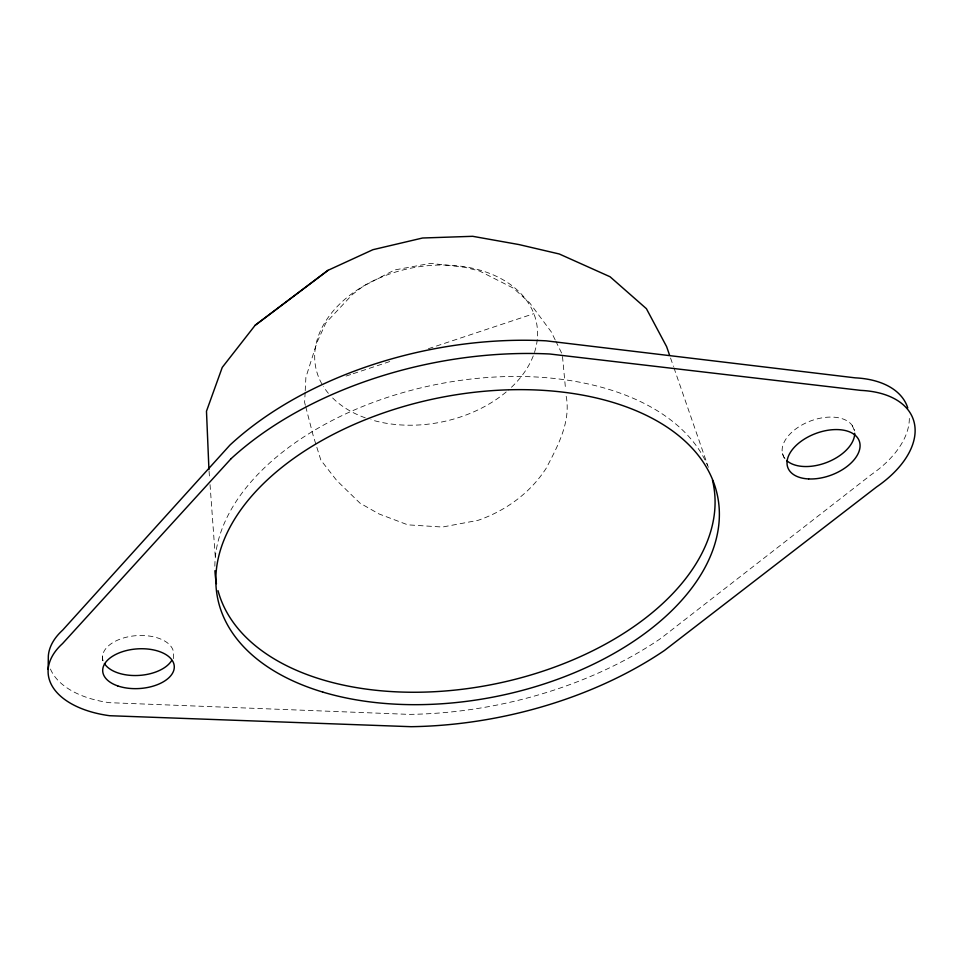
<?xml version="1.0" encoding="UTF-8"?>
<svg xmlns="http://www.w3.org/2000/svg" width="963" height="963" viewBox="0 0 963 963"><rect width="100%" height="100%" fill="white"/><g stroke="black" fill="none" stroke-linecap="round" stroke-linejoin="round"><path stroke-width="0.72" stroke-dasharray="4.82 3.61" d="M305.139 392.146L304.621 402.462L305.343 405.279M305.223 390.665L305.885 377.388L317.044 342.238L325.915 322.834L352.374 294.522L363.304 286.155L394.565 269.977L430.545 263.344L465.093 267.353L479.514 271.024L513.351 288.13L529.626 302.827L551.221 331.814L555.133 339.819M346.09 376.064L351.76 374.174M353.18 373.704L391.496 360.969M428.391 348.714L533.863 313.673M555.795 341.155L562.32 354.492L565.582 389.449M852.231 425.49L854.939 431.713M782.474 453.501L784.64 459.062M670.549 358.019L673.498 366.53M673.992 367.95L708.359 467.332M305.716 406.675L313.336 436.179L320.908 460.23L336.737 480.513L359.921 503.083L378.892 513.893L407.794 524.847L442.45 527.038L478.069 520.333C505.828 510.703 530.288 492.96 546.274 468.126C557.902 445.773 571.324 421.349 566.003 395.263M209.055 471.172L209.501 477.154M210.042 484.63L215.471 559.359M173.641 658.656L173.496 655.743A35.631 19.934 -3.9 0 0 136.252 635.664A35.631 19.934 -3.9 0 0 103.21 661.1M102.584 655.911L102.692 663.266M214.857 566.244A253.401 152.575 -11.6 0 1 434.409 384.875A253.401 152.575 -11.6 0 1 707.48 465.285M50.461 669.032A89.138 49.907 -3.9 0 0 109.421 702.677L409.058 714.377A299.481 180.815 -11.6 0 0 660.919 638.337L871.31 474.627A94.711 55.758 -20.6 0 0 909.289 416.461M785.001 458.725A37.858 22.269 -20.6 0 1 809.281 421.469A37.858 22.269 -20.6 0 1 854.482 430.882M321.955 384.081A112.623 78.436 -11.6 0 1 370.827 282.027A112.623 78.436 -11.6 0 1 513.123 286.565A112.623 78.436 -11.6 0 1 508.44 390.027M506.201 391.953A112.623 78.436 -11.6 0 1 370.972 419.712M365.314 417.846A112.623 78.436 -11.6 0 1 332.283 397.599M328.371 393.313A112.623 78.436 -11.6 0 1 323.363 386.452"/><path stroke-width="1.44" d="M48.15 669.393L48.331 656.032A89.138 49.907 -3.9 0 1 62.643 630.151L229.988 445.038A299.481 180.815 -11.6 0 1 546.105 340.83L855.18 377.845A94.711 55.758 -20.6 0 1 907.772 407.975M669.574 355.178L666.625 346.656L646.402 308.678L610.036 276.742L559.286 253.991L518.961 244.566L472.677 236.308L422.576 238.005L372.934 249.694L328.022 270.314L255.135 325.301L222.248 367.409L206.479 411.213L208.947 469.679M328.022 270.314L255.135 325.301M712.464 480.164A253.401 152.575 -11.6 0 1 502.818 682.273A253.401 152.575 -11.6 0 1 218.023 590.668M216.434 583.674A253.401 152.575 -11.6 0 1 214.954 570.686M854.687 433.266A37.858 22.269 -20.6 0 1 827.506 462.168A37.858 22.269 -20.6 0 1 786.651 460.495M171.438 660.883A35.631 19.934 -3.9 0 1 137.625 675.496A35.631 19.934 -3.9 0 1 104.425 663.567M231.144 458.641L62.547 643.585A89.728 49.703 -4 0 0 109.638 715.714L411.045 726.692A301.527 180.201 -11.6 0 0 664.47 650.458L876.631 486.905A95.373 55.565 -20.5 0 0 914.669 424.9A95.373 55.565 -20.5 0 0 860.79 390.388L549.741 353.999A301.527 180.201 -11.6 0 0 231.144 458.641M808.655 478.936A38.111 22.197 -20.5 0 0 859.887 443.317A38.111 22.197 -20.5 0 0 802.071 440.609A38.111 22.197 -20.5 0 0 808.655 478.936M117.715 685.897A35.86 19.85 -4 0 0 174.134 668.84A35.86 19.85 -4 0 0 123.625 651.325A35.86 19.85 -4 0 0 117.715 685.897M322.786 692.072A255.123 152.034 -11.6 0 0 718.374 528.169A255.123 152.034 -11.6 0 0 361.643 421.228A255.123 152.034 -11.6 0 0 322.786 692.072"/></g></svg>
